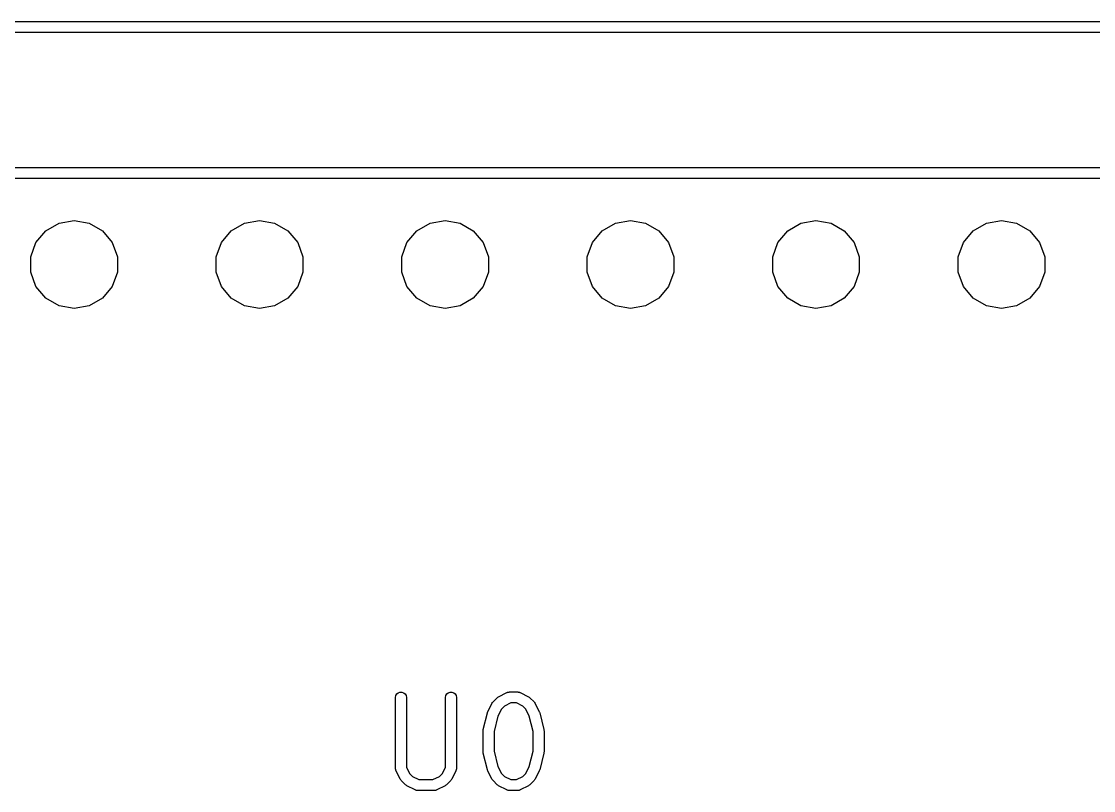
# Model space of a CAD drawing. Header units: millimetres. Extents: x 50 to 169, y 50 to 167.
# Drawn here: x 139.97 to 154.65, y 156.82 to 167.35 of the extents above; entities that cross this region are included whole.
import ezdxf

# ---------------------------------------------------------------- set-up
doc = ezdxf.new("R2010")
doc.units = ezdxf.units.MM
doc.layers.add('BLACK', color=7, linetype='Continuous')

# ---------------------------------------------------------------- blocks, each defined once
blk = doc.blocks.new('hhskb2-Edge.Cuts')
at = {"layer": 'BLACK'}
for p, q in [((36.9, -19.425), (156.1, -19.425)), ((156.025, -19.575), (36.975, -19.575))]:
    blk.add_line(p, q, dxfattribs=at)
blk = doc.blocks.new('hhskb2-F.SilkS')
at = {"layer": 'BLACK'}
for p, q in [((106.3, -21.425), (154.3, -21.425)), ((154.225, -21.575), (106.375, -21.575)), ((127.374, -22.188), (127.58, -22.1517)), ((127.58, -22.1517), (127.786, -22.188)), ((129.914, -22.188), (130.12, -22.1517)), ((130.12, -22.1517), (130.326, -22.188)), ((132.454, -22.188), (132.66, -22.1517)), ((132.66, -22.1517), (132.866, -22.188)), ((134.994, -22.188), (135.2, -22.1517)), ((135.2, -22.1517), (135.406, -22.188)), ((137.534, -22.188), (137.74, -22.1517)), ((137.74, -22.1517), (137.946, -22.188)), ((140.074, -22.188), (140.28, -22.1517)), ((140.28, -22.1517), (140.486, -22.188)), ((127.058, -22.4529), (127.193, -22.2926)), ((127.193, -22.2926), (127.374, -22.188)), ((127.786, -22.188), (127.967, -22.2926)), ((127.967, -22.2926), (128.102, -22.4529)), ((129.598, -22.4529), (129.733, -22.2926)), ((129.733, -22.2926), (129.914, -22.188)), ((130.326, -22.188), (130.507, -22.2926)), ((130.507, -22.2926), (130.642, -22.4529)), ((132.138, -22.4529), (132.273, -22.2926)), ((132.273, -22.2926), (132.454, -22.188)), ((132.866, -22.188), (133.047, -22.2926)), ((133.047, -22.2926), (133.182, -22.4529)), ((134.678, -22.4529), (134.813, -22.2926)), ((134.813, -22.2926), (134.994, -22.188)), ((135.406, -22.188), (135.587, -22.2926)), ((135.587, -22.2926), (135.722, -22.4529)), ((137.218, -22.4529), (137.353, -22.2926)), ((137.353, -22.2926), (137.534, -22.188)), ((137.946, -22.188), (138.127, -22.2926)), ((138.127, -22.2926), (138.262, -22.4529)), ((139.758, -22.4529), (139.893, -22.2926)), ((139.893, -22.2926), (140.074, -22.188)), ((140.486, -22.188), (140.667, -22.2926)), ((140.667, -22.2926), (140.802, -22.4529)), ((126.987, -22.6494), (127.058, -22.4529)), ((128.102, -22.4529), (128.173, -22.6494)), ((129.527, -22.6494), (129.598, -22.4529)), ((130.642, -22.4529), (130.713, -22.6494)), ((132.067, -22.6494), (132.138, -22.4529)), ((133.182, -22.4529), (133.253, -22.6494)), ((134.607, -22.6494), (134.678, -22.4529)), ((135.722, -22.4529), (135.793, -22.6494)), ((137.147, -22.6494), (137.218, -22.4529)), ((138.262, -22.4529), (138.333, -22.6494)), ((139.687, -22.6494), (139.758, -22.4529)), ((140.802, -22.4529), (140.873, -22.6494)), ((126.987, -22.8586), (126.987, -22.6494)), ((128.173, -22.6494), (128.173, -22.8586)), ((129.527, -22.8586), (129.527, -22.6494)), ((130.713, -22.6494), (130.713, -22.8586)), ((132.067, -22.8586), (132.067, -22.6494)), ((133.253, -22.6494), (133.253, -22.8586)), ((134.607, -22.8586), (134.607, -22.6494)), ((135.793, -22.6494), (135.793, -22.8586)), ((137.147, -22.8586), (137.147, -22.6494)), ((138.333, -22.6494), (138.333, -22.8586)), ((139.687, -22.8586), (139.687, -22.6494)), ((140.873, -22.6494), (140.873, -22.8586)), ((127.058, -23.0551), (126.987, -22.8586)), ((128.173, -22.8586), (128.102, -23.0551)), ((129.598, -23.0551), (129.527, -22.8586)), ((130.713, -22.8586), (130.642, -23.0551)), ((132.138, -23.0551), (132.067, -22.8586)), ((133.253, -22.8586), (133.182, -23.0551)), ((134.678, -23.0551), (134.607, -22.8586)), ((135.793, -22.8586), (135.722, -23.0551)), ((137.218, -23.0551), (137.147, -22.8586)), ((138.333, -22.8586), (138.262, -23.0551)), ((139.758, -23.0551), (139.687, -22.8586)), ((140.873, -22.8586), (140.802, -23.0551)), ((127.193, -23.2154), (127.058, -23.0551)), ((128.102, -23.0551), (127.967, -23.2154)), ((129.733, -23.2154), (129.598, -23.0551)), ((130.642, -23.0551), (130.507, -23.2154)), ((132.273, -23.2154), (132.138, -23.0551)), ((133.182, -23.0551), (133.047, -23.2154)), ((134.813, -23.2154), (134.678, -23.0551)), ((135.722, -23.0551), (135.587, -23.2154)), ((137.353, -23.2154), (137.218, -23.0551)), ((138.262, -23.0551), (138.127, -23.2154)), ((139.893, -23.2154), (139.758, -23.0551)), ((140.802, -23.0551), (140.667, -23.2154)), ((127.374, -23.32), (127.193, -23.2154)), ((127.58, -23.3563), (127.374, -23.32)), ((127.786, -23.32), (127.58, -23.3563)), ((127.967, -23.2154), (127.786, -23.32)), ((129.914, -23.32), (129.733, -23.2154)), ((130.12, -23.3563), (129.914, -23.32)), ((130.326, -23.32), (130.12, -23.3563)), ((130.507, -23.2154), (130.326, -23.32)), ((132.454, -23.32), (132.273, -23.2154)), ((132.66, -23.3563), (132.454, -23.32)), ((132.866, -23.32), (132.66, -23.3563)), ((133.047, -23.2154), (132.866, -23.32)), ((134.994, -23.32), (134.813, -23.2154)), ((135.2, -23.3563), (134.994, -23.32)), ((135.406, -23.32), (135.2, -23.3563)), ((135.587, -23.2154), (135.406, -23.32)), ((137.534, -23.32), (137.353, -23.2154)), ((137.74, -23.3563), (137.534, -23.32)), ((137.946, -23.32), (137.74, -23.3563)), ((138.127, -23.2154), (137.946, -23.32)), ((140.074, -23.32), (139.893, -23.2154)), ((140.28, -23.3563), (140.074, -23.32)), ((140.486, -23.32), (140.28, -23.3563)), ((140.667, -23.2154), (140.486, -23.32)), ((131.998, -28.6346), (132.018, -28.6179)), ((132.018, -28.6179), (132.043, -28.609)), ((132.043, -28.609), (132.069, -28.609)), ((132.069, -28.609), (132.093, -28.6179)), ((132.093, -28.6179), (132.113, -28.6346)), ((132.684, -28.6346), (132.704, -28.6179)), ((132.704, -28.6179), (132.728, -28.609)), ((132.728, -28.609), (132.754, -28.609)), ((132.754, -28.609), (132.779, -28.6179)), ((132.779, -28.6179), (132.799, -28.6346)), ((133.394, -28.6729), (133.508, -28.6158)), ((133.508, -28.6158), (133.512, -28.6145)), ((133.512, -28.6145), (133.516, -28.6124)), ((133.516, -28.6124), (133.524, -28.6109)), ((133.524, -28.6109), (133.533, -28.6083)), ((133.533, -28.6083), (133.537, -28.6086)), ((133.537, -28.6086), (133.541, -28.6079)), ((133.541, -28.6079), (133.656, -28.6079)), ((133.656, -28.6079), (133.66, -28.6086)), ((133.66, -28.6086), (133.664, -28.6083)), ((133.664, -28.6083), (133.673, -28.6109)), ((133.673, -28.6109), (133.681, -28.6124)), ((133.681, -28.6124), (133.685, -28.6145)), ((133.685, -28.6145), (133.689, -28.6158)), ((133.689, -28.6158), (133.804, -28.6729)), ((131.981, -28.6829), (131.985, -28.6572)), ((131.981, -29.6543), (131.981, -28.6829)), ((131.985, -28.6572), (131.998, -28.6346)), ((132.113, -28.6346), (132.126, -28.6572)), ((132.126, -28.6572), (132.131, -28.6829)), ((132.131, -28.6829), (132.131, -29.6366)), ((132.666, -28.6829), (132.671, -28.6572)), ((132.666, -29.6366), (132.666, -28.6829)), ((132.671, -28.6572), (132.684, -28.6346)), ((132.799, -28.6346), (132.812, -28.6572)), ((132.812, -28.6572), (132.816, -28.6829)), ((132.816, -28.6829), (132.816, -29.6543)), ((133.246, -28.8779), (133.303, -28.7636)), ((133.303, -28.7636), (133.31, -28.754)), ((133.31, -28.754), (133.317, -28.7441)), ((133.317, -28.7441), (133.374, -28.687)), ((133.374, -28.687), (133.384, -28.6801)), ((133.384, -28.6801), (133.394, -28.6729)), ((133.559, -28.7579), (133.472, -28.8016)), ((133.638, -28.7579), (133.559, -28.7579)), ((133.726, -28.8016), (133.638, -28.7579)), ((133.804, -28.6729), (133.813, -28.6801)), ((133.813, -28.6801), (133.823, -28.687)), ((133.823, -28.687), (133.88, -28.7441)), ((133.88, -28.7441), (133.887, -28.7539)), ((133.887, -28.7539), (133.894, -28.7636)), ((133.894, -28.7636), (133.951, -28.8779)), ((133.183, -29.1218), (133.24, -28.8932)), ((133.24, -28.8932), (133.243, -28.8857)), ((133.243, -28.8857), (133.246, -28.8779)), ((133.432, -28.8416), (133.384, -28.9376)), ((133.472, -28.8016), (133.432, -28.8416)), ((133.766, -28.8416), (133.726, -28.8016)), ((133.814, -28.9376), (133.766, -28.8416)), ((133.951, -28.8779), (133.954, -28.8857)), ((133.954, -28.8857), (133.957, -28.8932)), ((133.957, -28.8932), (134.014, -29.1218)), ((133.384, -28.9376), (133.331, -29.1492)), ((133.866, -29.1492), (133.814, -28.9376)), ((133.181, -29.14), (133.182, -29.131)), ((133.181, -29.4257), (133.181, -29.14)), ((133.182, -29.131), (133.183, -29.1218)), ((133.331, -29.1492), (133.331, -29.4165)), ((133.866, -29.4165), (133.866, -29.1492)), ((134.014, -29.1218), (134.015, -29.131)), ((134.015, -29.131), (134.016, -29.14)), ((134.016, -29.14), (134.016, -29.4257)), ((133.182, -29.4347), (133.181, -29.4257)), ((133.183, -29.4439), (133.182, -29.4347)), ((133.24, -29.6725), (133.183, -29.4439)), ((133.331, -29.4165), (133.384, -29.6281)), ((133.814, -29.6281), (133.866, -29.4165)), ((134.014, -29.4439), (133.957, -29.6725)), ((134.015, -29.4347), (134.014, -29.4439)), ((134.016, -29.4257), (134.015, -29.4347)), ((131.981, -29.6585), (131.981, -29.6543)), ((132.131, -29.6366), (132.174, -29.7241)), ((132.623, -29.7241), (132.666, -29.6366)), ((132.816, -29.6543), (132.816, -29.6585)), ((133.384, -29.6281), (133.432, -29.7241)), ((133.766, -29.7241), (133.814, -29.6281)), ((131.981, -29.6629), (131.981, -29.6585)), ((131.984, -29.6713), (131.981, -29.6629)), ((131.985, -29.6799), (131.984, -29.6713)), ((131.987, -29.6837), (131.985, -29.6799)), ((131.989, -29.6878), (131.987, -29.6837)), ((132.046, -29.8021), (131.989, -29.6878)), ((132.053, -29.8118), (132.046, -29.8021)), ((132.174, -29.7241), (132.214, -29.7641)), ((132.214, -29.7641), (132.302, -29.8079)), ((132.495, -29.8079), (132.583, -29.7641)), ((132.583, -29.7641), (132.623, -29.7241)), ((132.751, -29.8021), (132.744, -29.8118)), ((132.809, -29.6878), (132.751, -29.8021)), ((132.81, -29.6837), (132.809, -29.6878)), ((132.812, -29.6799), (132.81, -29.6837)), ((132.813, -29.6713), (132.812, -29.6799)), ((132.816, -29.6629), (132.813, -29.6713)), ((132.816, -29.6585), (132.816, -29.6629)), ((133.243, -29.68), (133.24, -29.6725)), ((133.246, -29.6878), (133.243, -29.68)), ((133.303, -29.8021), (133.246, -29.6878)), ((133.31, -29.8118), (133.303, -29.8021)), ((133.432, -29.7241), (133.472, -29.7641)), ((133.472, -29.7641), (133.559, -29.8079)), ((133.638, -29.8079), (133.726, -29.7641)), ((133.726, -29.7641), (133.766, -29.7241)), ((133.894, -29.8021), (133.887, -29.8118)), ((133.951, -29.6878), (133.894, -29.8021)), ((133.954, -29.68), (133.951, -29.6878)), ((133.957, -29.6725), (133.954, -29.68)), ((132.06, -29.8216), (132.053, -29.8118)), ((132.117, -29.8787), (132.06, -29.8216)), ((132.127, -29.8856), (132.117, -29.8787)), ((132.136, -29.8928), (132.127, -29.8856)), ((132.251, -29.9499), (132.136, -29.8928)), ((132.255, -29.9512), (132.251, -29.9499)), ((132.259, -29.9533), (132.255, -29.9512)), ((132.302, -29.8079), (132.495, -29.8079)), ((132.542, -29.9512), (132.539, -29.9533)), ((132.546, -29.9499), (132.542, -29.9512)), ((132.661, -29.8928), (132.546, -29.9499)), ((132.67, -29.8856), (132.661, -29.8928)), ((132.68, -29.8787), (132.67, -29.8856)), ((132.737, -29.8216), (132.68, -29.8787)), ((132.744, -29.8118), (132.737, -29.8216)), ((133.317, -29.8216), (133.31, -29.8118)), ((133.374, -29.8787), (133.317, -29.8216)), ((133.384, -29.8856), (133.374, -29.8787)), ((133.394, -29.8928), (133.384, -29.8856)), ((133.508, -29.9499), (133.394, -29.8928)), ((133.512, -29.9512), (133.508, -29.9499)), ((133.516, -29.9533), (133.512, -29.9512)), ((133.559, -29.8079), (133.638, -29.8079)), ((133.685, -29.9512), (133.681, -29.9533)), ((133.689, -29.9499), (133.685, -29.9512)), ((133.804, -29.8928), (133.689, -29.9499)), ((133.813, -29.8856), (133.804, -29.8928)), ((133.823, -29.8787), (133.813, -29.8856)), ((133.88, -29.8216), (133.823, -29.8787)), ((133.887, -29.8118), (133.88, -29.8216)), ((132.267, -29.9549), (132.259, -29.9533)), ((132.276, -29.9574), (132.267, -29.9549)), ((132.28, -29.9571), (132.276, -29.9574)), ((132.284, -29.9579), (132.28, -29.9571)), ((132.513, -29.9579), (132.284, -29.9579)), ((132.517, -29.9571), (132.513, -29.9579)), ((132.521, -29.9574), (132.517, -29.9571)), ((132.53, -29.9549), (132.521, -29.9574)), ((132.539, -29.9533), (132.53, -29.9549)), ((133.524, -29.9549), (133.516, -29.9533)), ((133.533, -29.9574), (133.524, -29.9549)), ((133.537, -29.9571), (133.533, -29.9574)), ((133.541, -29.9579), (133.537, -29.9571)), ((133.656, -29.9579), (133.541, -29.9579)), ((133.66, -29.9571), (133.656, -29.9579)), ((133.664, -29.9574), (133.66, -29.9571)), ((133.673, -29.9549), (133.664, -29.9574)), ((133.681, -29.9533), (133.673, -29.9549))]:
    blk.add_line(p, q, dxfattribs=at)

msp = doc.modelspace()

# ---------------------------------------------------------------- block references
for name in ['hhskb2-Edge.Cuts', 'hhskb2-F.SilkS']:
    msp.add_blockref(name, (13.113, 186.774))

doc.saveas('drawing.dxf')
